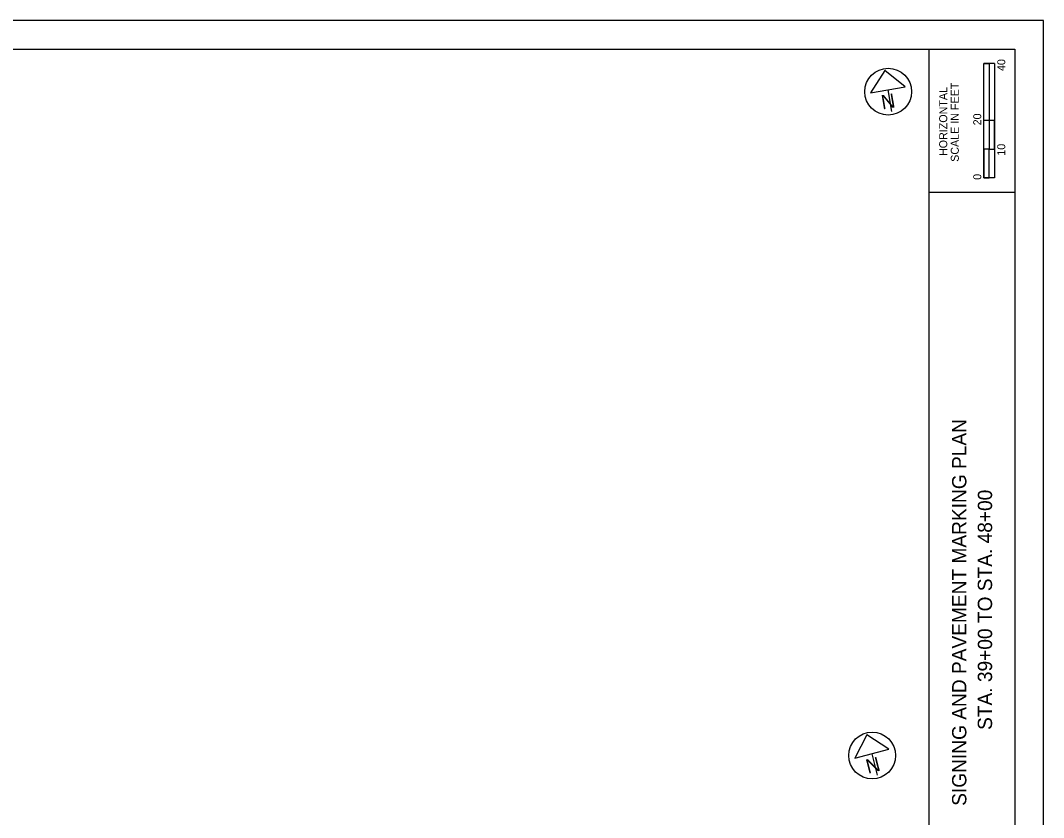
# Model space of a CAD drawing. Extents: x -36 to 680, y 16 to 462.
# Drawn here: x 322 to 680, y 183.7 to 462.4 of the extents above; entities that cross this region are included whole.
import ezdxf

# ---------------------------------------------------------------- set-up
doc = ezdxf.new("R2010")
doc.units = 0
for name, color, linetype in [('PV_P_Bikeway', 7, 'Continuous'), ('PV_P_EOP', 7, 'Continuous'), ('RD_P_Text', 7, 'Continuous'), ('RD_X_Text', 7, 'Continuous'), ('SC_Shading1', 7, 'Continuous')]:
    doc.layers.add(name, color=color, linetype=linetype)

msp = doc.modelspace()

# ---------------------------------------------------------------- linework, layer by layer
at = {"layer": 'PV_P_Bikeway'}
msp.add_lwpolyline([(0, 22.4), (680, 22.4), (680, 462.4), (0, 462.4)], close=True, dxfattribs=at)
at = {"layer": 'PV_P_EOP'}
for p, q in [((624.42, 444.89), (619.48, 437.14)), ((631.61, 439.17), (624.42, 444.89)), ((619.48, 437.14), (631.61, 439.17)), ((625.55, 438.16), (626.82, 430.53)), ((618.18, 212.63), (613.93, 204.48)), ((625.84, 207.56), (618.18, 212.63)), ((613.93, 204.48), (625.84, 207.56)), ((619.89, 206.02), (621.83, 198.53))]:
    msp.add_line(p, q, dxfattribs=at)
for centre in [(625.65, 437.51), (620.05, 205.39)]:
    msp.add_circle(centre, 8.2, dxfattribs=at)
at = {"layer": 'RD_P_Text'}
for p, q in [((659.13, 407.4), (659.13, 447.4)), ((662.88, 447.4), (659.13, 447.4)), ((659.13, 427.4), (659.13, 447.4)), ((659.13, 447.4), (661, 447.4)), ((661, 447.4), (661.02, 447.4)), ((661.02, 447.4), (661.02, 427.4)), ((662.88, 447.4), (662.88, 407.4)), ((661.02, 427.4), (659.13, 427.4)), ((662.87, 427.4), (661, 427.4)), ((661, 427.4), (661, 417.4)), ((662.87, 417.4), (662.87, 427.4)), ((661, 417.4), (659.13, 417.4)), ((659.13, 417.4), (659.13, 407.4)), ((661, 407.4), (661, 417.4)), ((661, 417.4), (662.87, 417.4)), ((662.88, 407.4), (659.13, 407.4)), ((659.13, 407.4), (661, 407.4))]:
    msp.add_line(p, q, dxfattribs=at)
at = {"layer": 'RD_X_Text'}
for p, q in [((640, 32.4), (640, 452.4)), ((640, 402.4), (670, 402.4))]:
    msp.add_line(p, q, dxfattribs=at)
msp.add_lwpolyline([(30, 452.4), (670, 452.4), (670, 32.4), (30, 32.4)], close=True, dxfattribs=at)
at = {"layer": 'SC_Shading1'}
for centre in [(625.65, 437.51), (620.05, 205.39)]:
    msp.add_circle(centre, 8.2, dxfattribs=at)

# ---------------------------------------------------------------- texts
at = {"layer": 'PV_P_EOP'}
for rotation, p in [(9.4752, (623.63, 431.27)), (14.5035, (618.58, 198.99))]:
    msp.add_text('N', height=5, rotation=rotation, dxfattribs=at).set_placement(p)
at = {"layer": 'RD_P_Text'}
for s, height, p in [('40', 2.8, (666.61, 444.73)), ('SCALE IN FEET', 2.8, (650.35, 412.98)), ('HORIZONTAL', 2.8, (646.3, 415.01)), ('20', 2.8, (658.21, 425.73)), ('10', 2.8, (666.61, 415.13)), ('0', 2.8, (658.21, 406.68)), ('SIGNING AND PAVEMENT MARKING PLAN', 5, (653, 187.81)), ('STA. 39+00 TO STA. 48+00', 5, (662, 214.34))]:
    msp.add_text(s, height=height, rotation=90, dxfattribs=at).set_placement(p)

doc.saveas('drawing.dxf')
